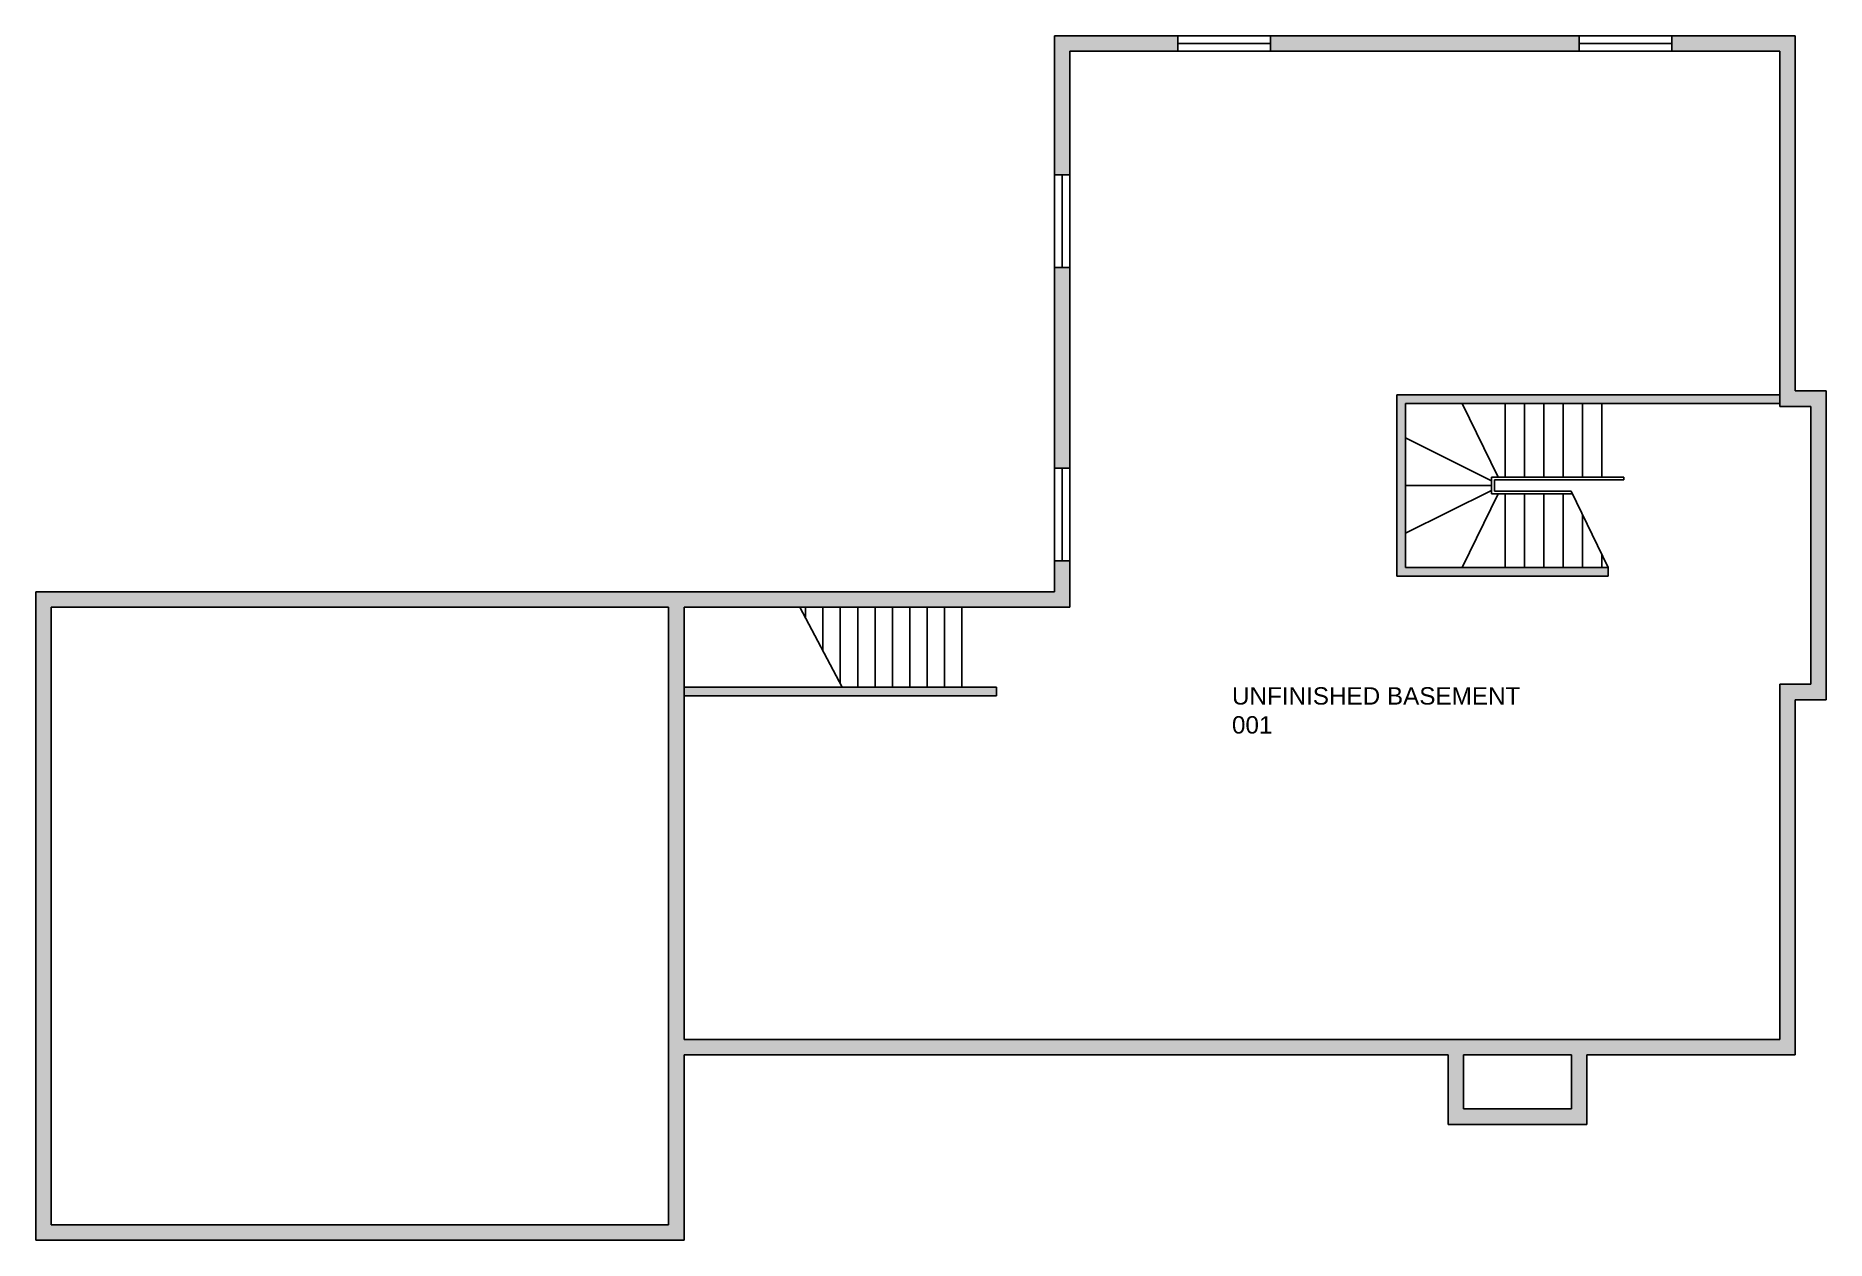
# Model space of a CAD drawing. Header units: inches. Extents: x -528 to 400, y -624 to 0.
import ezdxf

# ---------------------------------------------------------------- set-up
doc = ezdxf.new("R2010")
doc.units = ezdxf.units.IN
doc.header["$MEASUREMENT"] = 0
for name, color, linetype in [('a-anno-text', 4, 'Continuous'), ('a-glaz', 2, 'Continuous'), ('a-glaz-sill', 1, 'Continuous'), ('a-wall', 7, 'Continuous'), ('flr-1-a-wall-patt', 7, 'Continuous')]:
    doc.layers.add(name, color=color, linetype=linetype)
doc.styles.get("Standard").update_dxf_attribs({"font": 'arial.ttf'})

msp = doc.modelspace()

# ---------------------------------------------------------------- hatches: boundary and pattern name
at = {"layer": 'flr-1-a-wall-patt', "true_color": 0x1e788f}
h = msp.add_hatch(color=144, dxfattribs=at)
h.dxf.hatch_style = 1
h.paths.add_polyline_path([(392, -192), (392, -336), (376, -336), (376, -520), (-192, -520), (-192, -296), (8, -296), (8, -272), (0, -272), (0, -288), (-528, -288), (-528, -624), (-192, -624), (-192, -528), (204, -528), (204, -564), (276, -564), (276, -528), (384, -528), (384, -344), (400, -344), (400, -184), (384, -184), (384, 0), (320, 0), (320, -8), (376, -8), (376, -192)])
h.paths.add_polyline_path([(268, -528), (268, -556), (212, -556), (212, -528)], flags=16)
h.paths.add_polyline_path([(-200, -296), (-200, -616), (-520, -616), (-520, -296)], flags=16)
h = msp.add_hatch(color=144, dxfattribs=at)
h.dxf.hatch_style = 1
h.paths.add_polyline_path([(0, -72), (8, -72), (8, -8), (64, -8), (64, 0), (0, 0)])
h = msp.add_hatch(color=144, dxfattribs=at)
h.dxf.hatch_style = 1
h.paths.add_polyline_path([(272, -8), (272, 0), (112, 0), (112, -8)])
h = msp.add_hatch(color=144, dxfattribs=at)
h.dxf.hatch_style = 1
h.paths.add_polyline_path([(0, -224), (8, -224), (8, -120), (0, -120)])
h = msp.add_hatch(color=144, dxfattribs=at)
h.dxf.hatch_style = 1
h.paths.add_polyline_path([(376, -190.5), (376, -186), (177.5, -186), (177.5, -280), (287, -280), (287, -275.5), (182, -275.5), (182, -190.5)])
h = msp.add_hatch(color=144, dxfattribs=at)
h.dxf.hatch_style = 1
h.paths.add_polyline_path([(-30, -342), (-30, -337.5), (-192, -337.5), (-192, -342)])

# ---------------------------------------------------------------- linework, layer by layer
at = {"layer": 'a-glaz'}
for p, q in [((64, -4), (112, -4)), ((272, -4), (320, -4)), ((4, -120), (4, -72)), ((4, -272), (4, -224))]:
    msp.add_line(p, q, dxfattribs=at)
at = {"layer": 'a-glaz-sill'}
for p, q in [((112, 0), (64, 0)), ((272, 0), (320, 0)), ((64, -8), (112, -8)), ((320, -8), (272, -8)), ((0, -120), (0, -72)), ((8, -120), (8, -72)), ((0, -272), (0, -224)), ((8, -272), (8, -224))]:
    msp.add_line(p, q, dxfattribs=at)
at = {"layer": 'a-wall'}
for p, q in [((0, 0), (0, -72)), ((64, 0), (0, 0)), ((64, -8), (64, 0)), ((112, -8), (112, 0)), ((272, 0), (112, 0)), ((272, 0), (272, -8)), ((384, 0), (320, 0)), ((320, 0), (320, -8)), ((384, -184), (384, 0)), ((8, -8), (8, -72)), ((64, -8), (8, -8)), ((272, -8), (112, -8)), ((376, -8), (320, -8)), ((376, -192), (376, -8)), ((0, -72), (8, -72)), ((0, -120), (8, -120)), ((0, -120), (0, -224)), ((8, -120), (8, -224)), ((400, -184), (384, -184)), ((400, -344), (400, -184)), ((177.5, -186), (177.5, -280)), ((376, -186), (177.5, -186)), ((376, -190.5), (182, -190.5)), ((182, -190.5), (182, -275.5)), ((230, -228.625), (211.312, -190.5)), ((233.625, -190.5), (233.625, -228.625)), ((243.625, -228.625), (243.625, -190.5)), ((253.625, -190.5), (253.625, -228.625)), ((263.625, -228.625), (263.625, -190.5)), ((273.625, -190.5), (273.625, -228.625)), ((283.625, -228.625), (283.625, -190.5)), ((392, -192), (376, -192)), ((392, -336), (392, -192)), ((226.5, -230.5), (182, -208.25)), ((0, -224), (8, -224)), ((295.125, -228.625), (226.5, -228.625)), ((226.5, -228.625), (226.5, -237.375)), ((228, -235.875), (228, -230.125)), ((228, -230.125), (295.125, -230.125)), ((295.125, -230.125), (295.125, -228.625)), ((226.5, -233), (182, -233)), ((226.5, -235.5), (182, -257.75)), ((230, -237.375), (211.312, -275.5)), ((226.5, -237.375), (268.5, -237.375)), ((267.772, -235.875), (228, -235.875)), ((233.625, -237.375), (233.625, -275.5)), ((243.625, -237.375), (243.625, -275.5)), ((253.625, -237.375), (253.625, -275.5)), ((263.625, -237.375), (263.625, -275.5)), ((287, -275.5), (267.772, -235.875)), ((273.625, -247.937), (273.625, -275.5)), ((283.625, -268.545), (283.625, -275.5)), ((0, -272), (8, -272)), ((0, -272), (0, -288)), ((8, -272), (8, -296)), ((182, -275.5), (287, -275.5)), ((287, -275.5), (287, -280)), ((177.5, -280), (287, -280)), ((0, -288), (-528, -288)), ((-528, -288), (-528, -624)), ((-520, -296), (-520, -616)), ((-200, -296), (-520, -296)), ((-200, -616), (-200, -296)), ((8, -296), (-192, -296)), ((-192, -520), (-192, -296)), ((-132, -296), (-110, -337.5)), ((-129, -301.659), (-129, -296)), ((-120, -318.636), (-120, -296)), ((-111, -335.614), (-111, -296)), ((-102, -337.5), (-102, -296)), ((-93, -337.5), (-93, -296)), ((-84, -337.5), (-84, -296)), ((-75, -337.5), (-75, -296)), ((-66, -337.5), (-66, -296)), ((-57, -337.5), (-57, -296)), ((-48, -337.5), (-48, -296)), ((-192, -337.5), (-30, -337.5)), ((-30, -342), (-192, -342)), ((-30, -337.5), (-30, -342)), ((376, -520), (376, -336)), ((376, -336), (392, -336)), ((384, -528), (384, -344)), ((384, -344), (400, -344)), ((-192, -520), (376, -520)), ((-192, -624), (-192, -528)), ((-192, -528), (204, -528)), ((204, -528), (204, -564)), ((212, -528), (212, -556)), ((212, -528), (268, -528)), ((268, -556), (268, -528)), ((276, -564), (276, -528)), ((276, -528), (384, -528)), ((212, -556), (268, -556)), ((204, -564), (276, -564)), ((-520, -616), (-200, -616)), ((-528, -624), (-192, -624))]:
    msp.add_line(p, q, dxfattribs=at)

# ---------------------------------------------------------------- texts
at = {"layer": 'a-anno-text', "insert": (92, -337.5), "char_height": 9, "attachment_point": 1}
msp.add_mtext_dynamic_manual_height_columns('UNFINISHED BASEMENT\\P001', width=216.5, gutter_width=1, heights=[0], dxfattribs=at)

doc.saveas('drawing.dxf')
